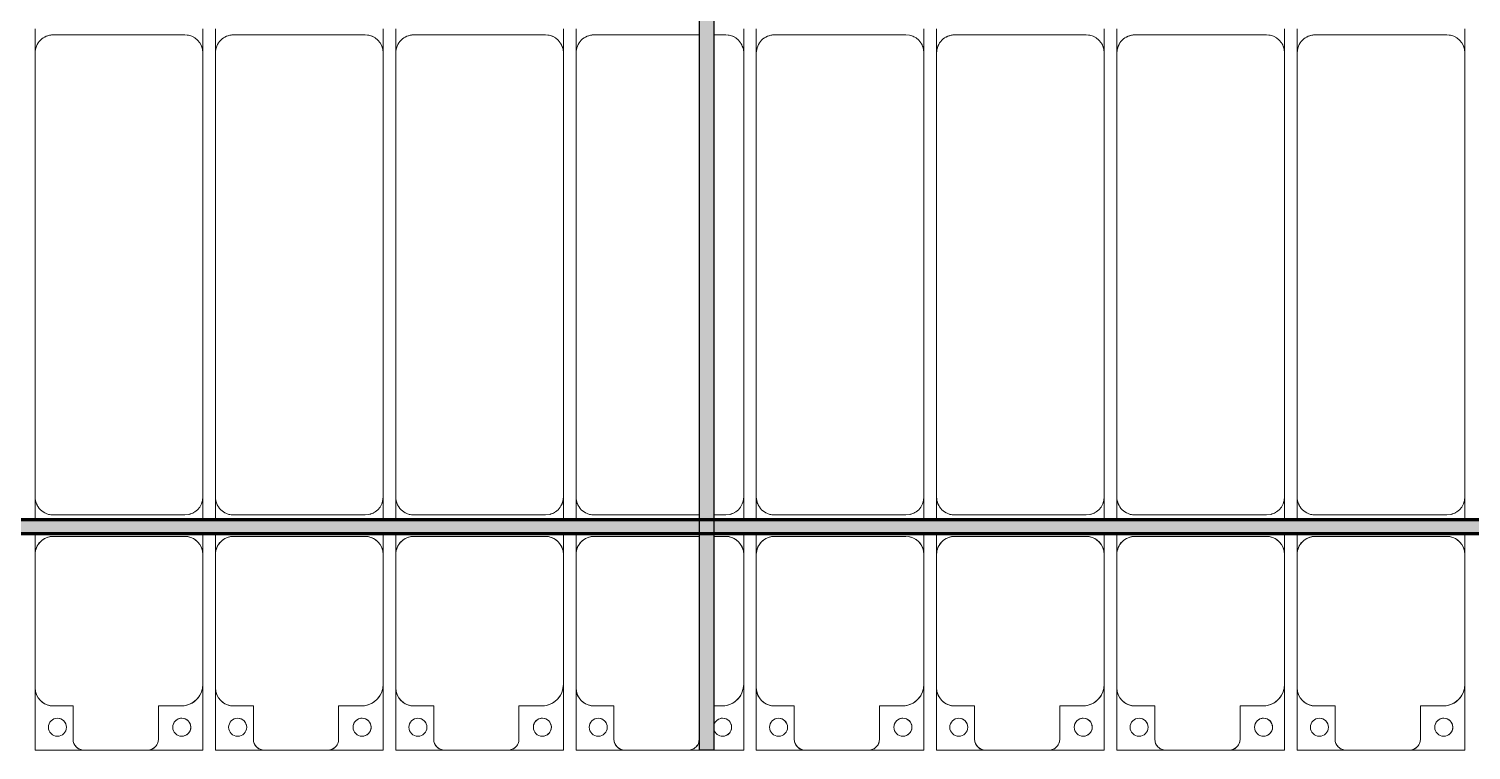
# Model space of a CAD drawing. Header units: millimetres. Extents: x -291190 to 146725, y 19759 to 185158.
# Drawn here: x -51423 to -47423, y 83792 to 85792 of the extents above; entities that cross this region are included whole.
import ezdxf

# ---------------------------------------------------------------- set-up
doc = ezdxf.new("R2010")
doc.units = ezdxf.units.MM
doc.layers.add('A-GENM', color=13, linetype='Continuous', lineweight=9)
doc.layers.add('S-BEAM', color=12, linetype='Continuous', lineweight=9)

# ---------------------------------------------------------------- blocks, each defined once
blk = doc.blocks.new('Dải phao đi lại kèm đỡ invester - DẢI PHAO ĐI LẠI-65799-KHUNG KẾT CẤU BÈ PIN 4')
at = {"layer": 'A-GENM', "color": 7}
for p, q in [((112258.4, 1312.2), (112411.8, 1312.2)), ((112258.4, 1129.7), (112258.4, 1312.2)), ((112258.4, 1312.2), (112258.4, 1129.7)), ((112411.8, 1312.2), (112258.4, 1312.2)), ((112381.8, 1282.2), (112381.8, 1189.7)), ((112588.2, 1312.2), (112411.8, 1312.2)), ((112588.2, 1312.2), (112723.4, 1312.2)), ((112723.4, 1312.2), (112588.2, 1312.2)), ((112618.2, 1189.7), (112618.2, 1282.2)), ((112723.4, 1312.2), (112723.4, 1139.7)), ((112723.4, 1139.7), (112723.4, 1312.2)), ((112758.4, 1312.2), (112911.8, 1312.2)), ((112758.4, 1129.7), (112758.4, 1312.2)), ((112758.4, 1312.2), (112758.4, 1129.7)), ((112911.8, 1312.2), (112758.4, 1312.2)), ((112881.8, 1282.2), (112881.8, 1189.7)), ((113088.2, 1312.2), (112911.8, 1312.2)), ((113088.2, 1312.2), (113223.4, 1312.2)), ((113223.4, 1312.2), (113088.2, 1312.2)), ((113118.2, 1189.7), (113118.2, 1282.2)), ((113223.4, 1312.2), (113223.4, 1139.7)), ((113223.4, 1139.7), (113223.4, 1312.2)), ((113258.4, 1312.2), (113411.8, 1312.2)), ((113258.4, 1129.7), (113258.4, 1312.2)), ((113258.4, 1312.2), (113258.4, 1129.7)), ((113411.8, 1312.2), (113258.4, 1312.2)), ((113381.8, 1282.2), (113381.8, 1189.7)), ((113588.2, 1312.2), (113411.8, 1312.2)), ((113588.2, 1312.2), (113723.4, 1312.2)), ((113723.4, 1312.2), (113588.2, 1312.2)), ((113618.2, 1189.7), (113618.2, 1282.2)), ((113723.4, 1312.2), (113723.4, 1139.7)), ((113723.4, 1139.7), (113723.4, 1312.2)), ((113758.4, 1312.2), (113911.8, 1312.2)), ((113758.4, 1129.7), (113758.4, 1312.2)), ((113758.4, 1312.2), (113758.4, 1129.7)), ((113911.8, 1312.2), (113758.4, 1312.2)), ((113881.8, 1282.2), (113881.8, 1189.7)), ((114088.2, 1312.2), (113911.8, 1312.2)), ((114088.2, 1312.2), (114223.4, 1312.2)), ((114223.4, 1312.2), (114088.2, 1312.2)), ((114118.2, 1189.7), (114118.2, 1282.2)), ((114223.4, 1312.2), (114223.4, 1139.7)), ((114223.4, 1139.7), (114223.4, 1312.2)), ((114258.4, 1312.2), (114341.4, 1312.2)), ((114258.4, 1129.7), (114258.4, 1312.2)), ((114258.4, 1312.2), (114258.4, 1129.7)), ((114341.4, 1312.2), (114258.4, 1312.2)), ((114381.4, 1312.2), (114411.8, 1312.2)), ((114411.8, 1312.2), (114381.4, 1312.2)), ((114381.8, 1282.2), (114381.8, 1189.7)), ((114588.2, 1312.2), (114411.8, 1312.2)), ((114588.2, 1312.2), (114723.4, 1312.2)), ((114723.4, 1312.2), (114588.2, 1312.2)), ((114618.2, 1189.7), (114618.2, 1282.2)), ((114723.4, 1312.2), (114723.4, 1139.7)), ((114723.4, 1139.7), (114723.4, 1312.2)), ((114758.4, 1312.2), (114911.8, 1312.2)), ((114758.4, 1129.7), (114758.4, 1312.2)), ((114758.4, 1312.2), (114758.4, 1129.7)), ((114911.8, 1312.2), (114758.4, 1312.2)), ((114881.8, 1282.2), (114881.8, 1189.7)), ((115088.2, 1312.2), (114911.8, 1312.2)), ((115088.2, 1312.2), (115223.4, 1312.2)), ((115223.4, 1312.2), (115088.2, 1312.2)), ((115118.2, 1189.7), (115118.2, 1282.2)), ((115223.4, 1312.2), (115223.4, 1139.7)), ((115223.4, 1139.7), (115223.4, 1312.2)), ((115258.4, 1312.2), (115411.8, 1312.2)), ((115258.4, 1129.7), (115258.4, 1312.2)), ((115258.4, 1312.2), (115258.4, 1129.7)), ((115411.8, 1312.2), (115258.4, 1312.2)), ((115381.8, 1282.2), (115381.8, 1189.7)), ((115588.2, 1312.2), (115411.8, 1312.2)), ((115588.2, 1312.2), (115723.4, 1312.2)), ((115723.4, 1312.2), (115588.2, 1312.2)), ((115618.2, 1189.7), (115618.2, 1282.2)), ((115723.4, 1312.2), (115723.4, 1139.7)), ((115723.4, 1139.7), (115723.4, 1312.2)), ((115758.4, 1312.2), (115911.8, 1312.2)), ((115758.4, 1129.7), (115758.4, 1312.2)), ((115758.4, 1312.2), (115758.4, 1129.7)), ((115911.8, 1312.2), (115758.4, 1312.2)), ((115881.8, 1282.2), (115881.8, 1189.7)), ((116088.2, 1312.2), (115911.8, 1312.2)), ((116088.2, 1312.2), (116223.4, 1312.2)), ((116223.4, 1312.2), (116088.2, 1312.2)), ((116118.2, 1189.7), (116118.2, 1282.2)), ((116223.4, 1312.2), (116223.4, 1139.7)), ((116223.4, 1139.7), (116223.4, 1312.2)), ((112381.8, 1189.7), (112318.4, 1189.7)), ((112673.4, 1189.7), (112618.2, 1189.7)), ((112881.8, 1189.7), (112818.4, 1189.7)), ((113173.4, 1189.7), (113118.2, 1189.7)), ((113381.8, 1189.7), (113318.4, 1189.7)), ((113673.4, 1189.7), (113618.2, 1189.7)), ((113881.8, 1189.7), (113818.4, 1189.7)), ((114173.4, 1189.7), (114118.2, 1189.7)), ((114341.4, 1189.7), (114318.4, 1189.7)), ((114673.4, 1189.7), (114618.2, 1189.7)), ((114881.8, 1189.7), (114818.4, 1189.7)), ((115173.4, 1189.7), (115118.2, 1189.7)), ((115381.8, 1189.7), (115318.4, 1189.7)), ((115673.4, 1189.7), (115618.2, 1189.7)), ((115881.8, 1189.7), (115818.4, 1189.7)), ((116173.4, 1189.7), (116118.2, 1189.7)), ((112258.4, 1129.7), (112258.4, 769.7)), ((112723.4, 769.7), (112723.4, 1139.7)), ((112758.4, 1129.7), (112758.4, 769.7)), ((113223.4, 769.7), (113223.4, 1139.7)), ((113258.4, 1129.7), (113258.4, 769.7)), ((113723.4, 769.7), (113723.4, 1139.7)), ((113758.4, 1129.7), (113758.4, 769.7)), ((114223.4, 769.7), (114223.4, 1139.7)), ((114258.4, 1129.7), (114258.4, 769.7)), ((114723.4, 769.7), (114723.4, 1139.7)), ((114758.4, 1129.7), (114758.4, 769.7)), ((115223.4, 769.7), (115223.4, 1139.7)), ((115258.4, 1129.7), (115258.4, 769.7)), ((115723.4, 769.7), (115723.4, 1139.7)), ((115758.4, 1129.7), (115758.4, 769.7)), ((116223.4, 769.7), (116223.4, 1139.7)), ((112258.4, 712.9), (112258.4, 769.7)), ((112258.4, 712.9), (112258.4, 769.7)), ((112723.4, 769.7), (112723.4, 712.9)), ((112723.4, 769.7), (112723.4, 712.9)), ((112758.4, 712.9), (112758.4, 769.7)), ((112758.4, 712.9), (112758.4, 769.7)), ((113223.4, 769.7), (113223.4, 712.9)), ((113223.4, 769.7), (113223.4, 712.9)), ((113258.4, 712.9), (113258.4, 769.7)), ((113258.4, 712.9), (113258.4, 769.7)), ((113723.4, 769.7), (113723.4, 712.9)), ((113723.4, 769.7), (113723.4, 712.9)), ((113758.4, 712.9), (113758.4, 769.7)), ((113758.4, 712.9), (113758.4, 769.7)), ((114223.4, 769.7), (114223.4, 712.9)), ((114223.4, 769.7), (114223.4, 712.9)), ((114258.4, 712.9), (114258.4, 769.7)), ((114258.4, 712.9), (114258.4, 769.7)), ((114723.4, 769.7), (114723.4, 712.9)), ((114723.4, 769.7), (114723.4, 712.9)), ((114758.4, 712.9), (114758.4, 769.7)), ((114758.4, 712.9), (114758.4, 769.7)), ((115223.4, 769.7), (115223.4, 712.9)), ((115223.4, 769.7), (115223.4, 712.9)), ((115258.4, 712.9), (115258.4, 769.7)), ((115258.4, 712.9), (115258.4, 769.7)), ((115723.4, 769.7), (115723.4, 712.9)), ((115723.4, 769.7), (115723.4, 712.9)), ((115758.4, 712.9), (115758.4, 769.7)), ((115758.4, 712.9), (115758.4, 769.7)), ((116223.4, 769.7), (116223.4, 712.9)), ((116223.4, 769.7), (116223.4, 712.9)), ((112308.4, 719.7), (112673.4, 719.7)), ((112808.4, 719.7), (113173.4, 719.7)), ((113308.4, 719.7), (113673.4, 719.7)), ((113808.4, 719.7), (114173.4, 719.7)), ((114308.4, 719.7), (114341.4, 719.7)), ((114381.4, 719.7), (114673.4, 719.7)), ((114808.4, 719.7), (115173.4, 719.7)), ((115308.4, 719.7), (115673.4, 719.7)), ((115808.4, 719.7), (116173.4, 719.7)), ((112258.4, 610.3), (112258.4, 672.9)), ((112258.4, 610.3), (112258.4, 672.9)), ((112673.4, 660.3), (112308.4, 660.3)), ((112723.4, 672.9), (112723.4, 610.3)), ((112723.4, 672.9), (112723.4, 610.3)), ((112758.4, 610.3), (112758.4, 672.9)), ((112758.4, 610.3), (112758.4, 672.9)), ((113173.4, 660.3), (112808.4, 660.3)), ((113223.4, 672.9), (113223.4, 610.3)), ((113223.4, 672.9), (113223.4, 610.3)), ((113258.4, 610.3), (113258.4, 672.9)), ((113258.4, 610.3), (113258.4, 672.9)), ((113673.4, 660.3), (113308.4, 660.3)), ((113723.4, 672.9), (113723.4, 610.3)), ((113723.4, 672.9), (113723.4, 610.3)), ((113758.4, 610.3), (113758.4, 672.9)), ((113758.4, 610.3), (113758.4, 672.9)), ((114173.4, 660.3), (113808.4, 660.3)), ((114223.4, 672.9), (114223.4, 610.3)), ((114223.4, 672.9), (114223.4, 610.3)), ((114258.4, 610.3), (114258.4, 672.9)), ((114258.4, 610.3), (114258.4, 672.9)), ((114341.4, 660.3), (114308.4, 660.3)), ((114673.4, 660.3), (114381.4, 660.3)), ((114723.4, 672.9), (114723.4, 610.3)), ((114723.4, 672.9), (114723.4, 610.3)), ((114758.4, 610.3), (114758.4, 672.9)), ((114758.4, 610.3), (114758.4, 672.9)), ((115173.4, 660.3), (114808.4, 660.3)), ((115223.4, 672.9), (115223.4, 610.3)), ((115223.4, 672.9), (115223.4, 610.3)), ((115258.4, 610.3), (115258.4, 672.9)), ((115258.4, 610.3), (115258.4, 672.9)), ((115673.4, 660.3), (115308.4, 660.3)), ((115723.4, 672.9), (115723.4, 610.3)), ((115723.4, 672.9), (115723.4, 610.3)), ((115758.4, 610.3), (115758.4, 672.9)), ((115758.4, 610.3), (115758.4, 672.9)), ((116173.4, 660.3), (115808.4, 660.3)), ((116223.4, 672.9), (116223.4, 610.3)), ((116223.4, 672.9), (116223.4, 610.3)), ((112258.4, 610.3), (112258.4, -620.3)), ((112723.4, -620.3), (112723.4, 610.3)), ((112758.4, 610.3), (112758.4, -620.3)), ((113223.4, -620.3), (113223.4, 610.3)), ((113258.4, 610.3), (113258.4, -620.3)), ((113723.4, -620.3), (113723.4, 610.3)), ((113758.4, 610.3), (113758.4, -620.3)), ((114223.4, -620.3), (114223.4, 610.3)), ((114258.4, 610.3), (114258.4, -620.3)), ((114723.4, -620.3), (114723.4, 610.3)), ((114758.4, 610.3), (114758.4, -620.3)), ((115223.4, -620.3), (115223.4, 610.3)), ((115258.4, 610.3), (115258.4, -620.3)), ((115723.4, -620.3), (115723.4, 610.3)), ((115758.4, 610.3), (115758.4, -620.3)), ((116223.4, -620.3), (116223.4, 610.3)), ((112258.4, -687.1), (112258.4, -620.3)), ((112258.4, -687.1), (112258.4, -620.3)), ((112723.4, -620.3), (112723.4, -687.1)), ((112723.4, -620.3), (112723.4, -687.1)), ((112758.4, -687.1), (112758.4, -620.3)), ((112758.4, -687.1), (112758.4, -620.3)), ((113223.4, -620.3), (113223.4, -687.1)), ((113223.4, -620.3), (113223.4, -687.1)), ((113258.4, -687.1), (113258.4, -620.3)), ((113258.4, -687.1), (113258.4, -620.3)), ((113723.4, -620.3), (113723.4, -687.1)), ((113723.4, -620.3), (113723.4, -687.1)), ((113758.4, -687.1), (113758.4, -620.3)), ((113758.4, -687.1), (113758.4, -620.3)), ((114223.4, -620.3), (114223.4, -687.1)), ((114223.4, -620.3), (114223.4, -687.1)), ((114258.4, -687.1), (114258.4, -620.3)), ((114258.4, -687.1), (114258.4, -620.3)), ((114723.4, -620.3), (114723.4, -687.1)), ((114723.4, -620.3), (114723.4, -687.1)), ((114758.4, -687.1), (114758.4, -620.3)), ((114758.4, -687.1), (114758.4, -620.3)), ((115223.4, -620.3), (115223.4, -687.1)), ((115223.4, -620.3), (115223.4, -687.1)), ((115258.4, -687.1), (115258.4, -620.3)), ((115258.4, -687.1), (115258.4, -620.3)), ((115723.4, -620.3), (115723.4, -687.1)), ((115723.4, -620.3), (115723.4, -687.1)), ((115758.4, -687.1), (115758.4, -620.3)), ((115758.4, -687.1), (115758.4, -620.3)), ((116223.4, -620.3), (116223.4, -687.1)), ((116223.4, -620.3), (116223.4, -687.1)), ((112308.4, -670.3), (112673.4, -670.3)), ((112808.4, -670.3), (113173.4, -670.3)), ((113308.4, -670.3), (113673.4, -670.3)), ((113808.4, -670.3), (114173.4, -670.3)), ((114308.4, -670.3), (114341.4, -670.3)), ((114381.4, -670.3), (114673.4, -670.3)), ((114808.4, -670.3), (115173.4, -670.3)), ((115308.4, -670.3), (115673.4, -670.3)), ((115808.4, -670.3), (116173.4, -670.3))]:
    blk.add_line(p, q, dxfattribs=at)
for centre, radius, start, end in [((112411.8, 1282.2), 30, 90, 180), ((112411.8, 1282.2), 30, 105, 165), ((112411.8, 1282.2), 30, 135, 165), ((112411.8, 1282.2), 30, 135, 165), ((112411.8, 1282.2), 30, 105, 120), ((112411.8, 1282.2), 30, 105, 120), ((112588.2, 1282.2), 30, 360, 90), ((112588.2, 1282.2), 30, 60, 75), ((112588.2, 1282.2), 30, 15, 75), ((112588.2, 1282.2), 30, 60, 75), ((112588.2, 1282.2), 30, 15, 30), ((112588.2, 1282.2), 30, 15, 30), ((112911.8, 1282.2), 30, 90, 180), ((112911.8, 1282.2), 30, 105, 165), ((112911.8, 1282.2), 30, 135, 165), ((112911.8, 1282.2), 30, 135, 165), ((112911.8, 1282.2), 30, 105, 120), ((112911.8, 1282.2), 30, 105, 120), ((113088.2, 1282.2), 30, 360, 90), ((113088.2, 1282.2), 30, 60, 75), ((113088.2, 1282.2), 30, 15, 75), ((113088.2, 1282.2), 30, 60, 75), ((113088.2, 1282.2), 30, 15, 30), ((113088.2, 1282.2), 30, 15, 30), ((113411.8, 1282.2), 30, 90, 180), ((113411.8, 1282.2), 30, 105, 165), ((113411.8, 1282.2), 30, 135, 165), ((113411.8, 1282.2), 30, 135, 165), ((113411.8, 1282.2), 30, 105, 120), ((113411.8, 1282.2), 30, 105, 120), ((113588.2, 1282.2), 30, 360, 90), ((113588.2, 1282.2), 30, 60, 75), ((113588.2, 1282.2), 30, 15, 75), ((113588.2, 1282.2), 30, 60, 75), ((113588.2, 1282.2), 30, 15, 30), ((113588.2, 1282.2), 30, 15, 30), ((113911.8, 1282.2), 30, 90, 180), ((113911.8, 1282.2), 30, 105, 165), ((113911.8, 1282.2), 30, 135, 165), ((113911.8, 1282.2), 30, 135, 165), ((113911.8, 1282.2), 30, 105, 120), ((113911.8, 1282.2), 30, 105, 120), ((114088.2, 1282.2), 30, 360, 90), ((114088.2, 1282.2), 30, 60, 75), ((114088.2, 1282.2), 30, 15, 75), ((114088.2, 1282.2), 30, 60, 75), ((114088.2, 1282.2), 30, 15, 30), ((114088.2, 1282.2), 30, 15, 30), ((114411.8, 1282.2), 30, 90, 180), ((114411.8, 1282.2), 30, 105, 165), ((114411.8, 1282.2), 30, 135, 165), ((114411.8, 1282.2), 30, 135, 165), ((114411.8, 1282.2), 30, 105, 120), ((114411.8, 1282.2), 30, 105, 120), ((114588.2, 1282.2), 30, 360, 90), ((114588.2, 1282.2), 30, 60, 75), ((114588.2, 1282.2), 30, 15, 75), ((114588.2, 1282.2), 30, 60, 75), ((114588.2, 1282.2), 30, 15, 30), ((114588.2, 1282.2), 30, 15, 30), ((114911.8, 1282.2), 30, 90, 180), ((114911.8, 1282.2), 30, 105, 165), ((114911.8, 1282.2), 30, 135, 165), ((114911.8, 1282.2), 30, 135, 165), ((114911.8, 1282.2), 30, 105, 120), ((114911.8, 1282.2), 30, 105, 120), ((115088.2, 1282.2), 30, 360, 90), ((115088.2, 1282.2), 30, 60, 75), ((115088.2, 1282.2), 30, 15, 75), ((115088.2, 1282.2), 30, 60, 75), ((115088.2, 1282.2), 30, 15, 30), ((115088.2, 1282.2), 30, 15, 30), ((115411.8, 1282.2), 30, 90, 180), ((115411.8, 1282.2), 30, 105, 165), ((115411.8, 1282.2), 30, 135, 165), ((115411.8, 1282.2), 30, 135, 165), ((115411.8, 1282.2), 30, 105, 120), ((115411.8, 1282.2), 30, 105, 120), ((115588.2, 1282.2), 30, 360, 90), ((115588.2, 1282.2), 30, 60, 75), ((115588.2, 1282.2), 30, 15, 75), ((115588.2, 1282.2), 30, 60, 75), ((115588.2, 1282.2), 30, 15, 30), ((115588.2, 1282.2), 30, 15, 30), ((115911.8, 1282.2), 30, 90, 180), ((115911.8, 1282.2), 30, 105, 165), ((115911.8, 1282.2), 30, 135, 165), ((115911.8, 1282.2), 30, 135, 165), ((115911.8, 1282.2), 30, 105, 120), ((115911.8, 1282.2), 30, 105, 120), ((116088.2, 1282.2), 30, 360, 90), ((116088.2, 1282.2), 30, 60, 75), ((116088.2, 1282.2), 30, 15, 75), ((116088.2, 1282.2), 30, 60, 75), ((116088.2, 1282.2), 30, 15, 30), ((116088.2, 1282.2), 30, 15, 30), ((112316.8, 1248.6), 25, 90, 270), ((112316.8, 1248.6), 25, 90, 255), ((112316.8, 1248.6), 25, 270, 90), ((112316.8, 1248.6), 25, 0, 90), ((112316.8, 1248.6), 25, 300, 345), ((112661.8, 1248.6), 25, 90, 270), ((112661.8, 1248.6), 25, 90, 180), ((112661.8, 1248.6), 25, 195, 255), ((112661.8, 1248.6), 25, 270, 90), ((112661.8, 1248.6), 25, 270, 90), ((112816.8, 1248.6), 25, 90, 270), ((112816.8, 1248.6), 25, 90, 255), ((112816.8, 1248.6), 25, 270, 90), ((112816.8, 1248.6), 25, 0, 90), ((112816.8, 1248.6), 25, 300, 345), ((113161.8, 1248.6), 25, 90, 270), ((113161.8, 1248.6), 25, 90, 180), ((113161.8, 1248.6), 25, 195, 255), ((113161.8, 1248.6), 25, 270, 90), ((113161.8, 1248.6), 25, 270, 90), ((113316.8, 1248.6), 25, 90, 270), ((113316.8, 1248.6), 25, 90, 255), ((113316.8, 1248.6), 25, 270, 90), ((113316.8, 1248.6), 25, 0, 90), ((113316.8, 1248.6), 25, 300, 345), ((113661.8, 1248.6), 25, 90, 270), ((113661.8, 1248.6), 25, 90, 180), ((113661.8, 1248.6), 25, 195, 255), ((113661.8, 1248.6), 25, 270, 90), ((113661.8, 1248.6), 25, 270, 90), ((113816.8, 1248.6), 25, 90, 270), ((113816.8, 1248.6), 25, 90, 255), ((113816.8, 1248.6), 25, 270, 90), ((113816.8, 1248.6), 25, 0, 90), ((113816.8, 1248.6), 25, 300, 345), ((114161.8, 1248.6), 25, 90, 270), ((114161.8, 1248.6), 25, 90, 180), ((114161.8, 1248.6), 25, 195, 255), ((114161.8, 1248.6), 25, 270, 90), ((114161.8, 1248.6), 25, 270, 90), ((114316.8, 1248.6), 25, 90, 270), ((114316.8, 1248.6), 25, 90, 255), ((114316.8, 1248.6), 25, 15, 90), ((114316.8, 1248.6), 25, 15, 90), ((114316.8, 1248.6), 25, 270, 345), ((114316.8, 1248.6), 25, 300, 345), ((114661.8, 1248.6), 25, 90, 270), ((114661.8, 1248.6), 25, 90, 180), ((114661.8, 1248.6), 25, 195, 255), ((114661.8, 1248.6), 25, 270, 90), ((114661.8, 1248.6), 25, 270, 90), ((114816.8, 1248.6), 25, 90, 270), ((114816.8, 1248.6), 25, 90, 255), ((114816.8, 1248.6), 25, 270, 90), ((114816.8, 1248.6), 25, 0, 90), ((114816.8, 1248.6), 25, 300, 345), ((115161.8, 1248.6), 25, 90, 270), ((115161.8, 1248.6), 25, 90, 180), ((115161.8, 1248.6), 25, 195, 255), ((115161.8, 1248.6), 25, 270, 90), ((115161.8, 1248.6), 25, 270, 90), ((115316.8, 1248.6), 25, 90, 270), ((115316.8, 1248.6), 25, 90, 255), ((115316.8, 1248.6), 25, 270, 90), ((115316.8, 1248.6), 25, 0, 90), ((115316.8, 1248.6), 25, 300, 345), ((115661.8, 1248.6), 25, 90, 270), ((115661.8, 1248.6), 25, 90, 180), ((115661.8, 1248.6), 25, 195, 255), ((115661.8, 1248.6), 25, 270, 90), ((115661.8, 1248.6), 25, 270, 90), ((115816.8, 1248.6), 25, 90, 270), ((115816.8, 1248.6), 25, 90, 255), ((115816.8, 1248.6), 25, 270, 90), ((115816.8, 1248.6), 25, 0, 90), ((115816.8, 1248.6), 25, 300, 345), ((116161.8, 1248.6), 25, 90, 270), ((116161.8, 1248.6), 25, 90, 180), ((116161.8, 1248.6), 25, 195, 255), ((116161.8, 1248.6), 25, 270, 90), ((116161.8, 1248.6), 25, 270, 90), ((112316.8, 1248.6), 25, 270, 285), ((112816.8, 1248.6), 25, 270, 285), ((113316.8, 1248.6), 25, 270, 285), ((113816.8, 1248.6), 25, 270, 285), ((114316.8, 1248.6), 25, 270, 285), ((114816.8, 1248.6), 25, 270, 285), ((115316.8, 1248.6), 25, 270, 285), ((115816.8, 1248.6), 25, 270, 285), ((112318.4, 1129.7), 60, 90, 180), ((112318.4, 1129.7), 60, 90, 150), ((112318.4, 1129.7), 60, 135, 150), ((112318.4, 1129.7), 60, 135, 150), ((112673.4, 1139.7), 50, 0, 90), ((112673.4, 1139.7), 50, 45, 90), ((112673.4, 1139.7), 50, 15, 90), ((112673.4, 1139.7), 50, 45, 90), ((112818.4, 1129.7), 60, 90, 180), ((112818.4, 1129.7), 60, 90, 150), ((112818.4, 1129.7), 60, 135, 150), ((112818.4, 1129.7), 60, 135, 150), ((113173.4, 1139.7), 50, 0, 90), ((113173.4, 1139.7), 50, 45, 90), ((113173.4, 1139.7), 50, 15, 90), ((113173.4, 1139.7), 50, 45, 90), ((113318.4, 1129.7), 60, 90, 180), ((113318.4, 1129.7), 60, 90, 150), ((113318.4, 1129.7), 60, 135, 150), ((113318.4, 1129.7), 60, 135, 150), ((113673.4, 1139.7), 50, 0, 90), ((113673.4, 1139.7), 50, 45, 90), ((113673.4, 1139.7), 50, 15, 90), ((113673.4, 1139.7), 50, 45, 90), ((113818.4, 1129.7), 60, 90, 180), ((113818.4, 1129.7), 60, 90, 150), ((113818.4, 1129.7), 60, 135, 150), ((113818.4, 1129.7), 60, 135, 150), ((114173.4, 1139.7), 50, 0, 90), ((114173.4, 1139.7), 50, 45, 90), ((114173.4, 1139.7), 50, 15, 90), ((114173.4, 1139.7), 50, 45, 90), ((114318.4, 1129.7), 60, 90, 180), ((114318.4, 1129.7), 60, 90, 150), ((114318.4, 1129.7), 60, 135, 150), ((114318.4, 1129.7), 60, 135, 150), ((114673.4, 1139.7), 50, 0, 90), ((114673.4, 1139.7), 50, 45, 90), ((114673.4, 1139.7), 50, 15, 90), ((114673.4, 1139.7), 50, 45, 90), ((114818.4, 1129.7), 60, 90, 180), ((114818.4, 1129.7), 60, 90, 150), ((114818.4, 1129.7), 60, 135, 150), ((114818.4, 1129.7), 60, 135, 150), ((115173.4, 1139.7), 50, 0, 90), ((115173.4, 1139.7), 50, 45, 90), ((115173.4, 1139.7), 50, 15, 90), ((115173.4, 1139.7), 50, 45, 90), ((115318.4, 1129.7), 60, 90, 180), ((115318.4, 1129.7), 60, 90, 150), ((115318.4, 1129.7), 60, 135, 150), ((115318.4, 1129.7), 60, 135, 150), ((115673.4, 1139.7), 50, 0, 90), ((115673.4, 1139.7), 50, 45, 90), ((115673.4, 1139.7), 50, 15, 90), ((115673.4, 1139.7), 50, 45, 90), ((115818.4, 1129.7), 60, 90, 180), ((115818.4, 1129.7), 60, 90, 150), ((115818.4, 1129.7), 60, 135, 150), ((115818.4, 1129.7), 60, 135, 150), ((116173.4, 1139.7), 50, 0, 90), ((116173.4, 1139.7), 50, 45, 90), ((116173.4, 1139.7), 50, 15, 90), ((116173.4, 1139.7), 50, 45, 90), ((112308.4, 769.7), 50, 180, 270), ((112673.4, 769.7), 50, 270, 0), ((112808.4, 769.7), 50, 180, 270), ((113173.4, 769.7), 50, 270, 0), ((113308.4, 769.7), 50, 180, 270), ((113673.4, 769.7), 50, 270, 0), ((113808.4, 769.7), 50, 180, 270), ((114173.4, 769.7), 50, 270, 0), ((114308.4, 769.7), 50, 180, 270), ((114673.4, 769.7), 50, 270, 0), ((114808.4, 769.7), 50, 180, 270), ((115173.4, 769.7), 50, 270, 0), ((115308.4, 769.7), 50, 180, 270), ((115673.4, 769.7), 50, 270, 0), ((115808.4, 769.7), 50, 180, 270), ((116173.4, 769.7), 50, 270, 0), ((112308.4, 769.7), 50, 195, 270), ((112673.4, 769.7), 50, 270, 345), ((112808.4, 769.7), 50, 195, 270), ((113173.4, 769.7), 50, 270, 345), ((113308.4, 769.7), 50, 195, 270), ((113673.4, 769.7), 50, 270, 345), ((113808.4, 769.7), 50, 195, 261.8311), ((114173.4, 769.7), 50, 270, 345), ((114308.4, 769.7), 50, 195, 270), ((114673.4, 769.7), 50, 270, 345), ((114808.4, 769.7), 50, 195, 270), ((115173.4, 769.7), 50, 270, 345), ((115308.4, 769.7), 50, 195, 270), ((115673.4, 769.7), 50, 270, 345), ((115808.4, 769.7), 50, 195, 270), ((116173.4, 769.7), 50, 270, 345), ((112308.4, 610.3), 50, 90, 180), ((112308.4, 610.3), 50, 105, 120), ((112673.4, 610.3), 50, 360, 90), ((112673.4, 610.3), 50, 60, 90), ((112808.4, 610.3), 50, 90, 180), ((112808.4, 610.3), 50, 105, 120), ((113173.4, 610.3), 50, 360, 90), ((113173.4, 610.3), 50, 60, 90), ((113308.4, 610.3), 50, 90, 180), ((113308.4, 610.3), 50, 105, 120), ((113673.4, 610.3), 50, 360, 90), ((113673.4, 610.3), 50, 60, 90), ((113808.4, 610.3), 50, 90, 180), ((113808.4, 610.3), 50, 105, 120), ((114173.4, 610.3), 50, 360, 90), ((114173.4, 610.3), 50, 60, 90), ((114308.4, 610.3), 50, 90, 180), ((114308.4, 610.3), 50, 105, 120), ((114673.4, 610.3), 50, 360, 90), ((114673.4, 610.3), 50, 60, 90), ((114808.4, 610.3), 50, 90, 180), ((114808.4, 610.3), 50, 105, 120), ((115173.4, 610.3), 50, 360, 90), ((115173.4, 610.3), 50, 60, 90), ((115308.4, 610.3), 50, 90, 180), ((115308.4, 610.3), 50, 105, 120), ((115673.4, 610.3), 50, 360, 90), ((115673.4, 610.3), 50, 60, 90), ((115808.4, 610.3), 50, 90, 180), ((115808.4, 610.3), 50, 105, 120), ((116173.4, 610.3), 50, 360, 90), ((116173.4, 610.3), 50, 60, 90), ((112308.4, 610.3), 50, 150, 180), ((112673.4, 610.3), 50, 15, 30), ((112808.4, 610.3), 50, 150, 180), ((113173.4, 610.3), 50, 15, 30), ((113308.4, 610.3), 50, 150, 180), ((113673.4, 610.3), 50, 15, 30), ((113808.4, 610.3), 50, 150, 180), ((114173.4, 610.3), 50, 15, 30), ((114308.4, 610.3), 50, 150, 180), ((114673.4, 610.3), 50, 15, 30), ((114808.4, 610.3), 50, 150, 180), ((115173.4, 610.3), 50, 15, 30), ((115308.4, 610.3), 50, 150, 180), ((115673.4, 610.3), 50, 15, 30), ((115808.4, 610.3), 50, 150, 180), ((116173.4, 610.3), 50, 15, 30), ((112308.4, -620.3), 50, 180, 270), ((112308.4, -620.3), 50, 195, 210), ((112673.4, -620.3), 50, 270, 0), ((112673.4, -620.3), 50, 330, 0), ((112808.4, -620.3), 50, 180, 270), ((112808.4, -620.3), 50, 195, 210), ((113173.4, -620.3), 50, 270, 0), ((113173.4, -620.3), 50, 330, 0), ((113308.4, -620.3), 50, 180, 270), ((113308.4, -620.3), 50, 195, 210), ((113673.4, -620.3), 50, 270, 0), ((113673.4, -620.3), 50, 330, 0), ((113808.4, -620.3), 50, 180, 270), ((113808.4, -620.3), 50, 195, 210), ((114173.4, -620.3), 50, 270, 0), ((114173.4, -620.3), 50, 330, 0), ((114308.4, -620.3), 50, 180, 270), ((114308.4, -620.3), 50, 195, 210), ((114673.4, -620.3), 50, 270, 0), ((114673.4, -620.3), 50, 330, 0), ((114808.4, -620.3), 50, 180, 270), ((114808.4, -620.3), 50, 195, 210), ((115173.4, -620.3), 50, 270, 0), ((115173.4, -620.3), 50, 330, 0), ((115308.4, -620.3), 50, 180, 270), ((115308.4, -620.3), 50, 195, 210), ((115673.4, -620.3), 50, 270, 0), ((115673.4, -620.3), 50, 330, 0), ((115808.4, -620.3), 50, 180, 270), ((115808.4, -620.3), 50, 195, 210), ((116173.4, -620.3), 50, 270, 0), ((116173.4, -620.3), 50, 330, 0), ((112308.4, -620.3), 50, 240, 270), ((112673.4, -620.3), 50, 270, 300), ((112808.4, -620.3), 50, 240, 270), ((113173.4, -620.3), 50, 270, 300), ((113308.4, -620.3), 50, 240, 270), ((113673.4, -620.3), 50, 270, 300), ((113808.4, -620.3), 50, 240, 255), ((114173.4, -620.3), 50, 270, 300), ((114308.4, -620.3), 50, 240, 270), ((114673.4, -620.3), 50, 270, 300), ((114808.4, -620.3), 50, 240, 270), ((115173.4, -620.3), 50, 270, 300), ((115308.4, -620.3), 50, 240, 270), ((115673.4, -620.3), 50, 270, 300), ((115808.4, -620.3), 50, 240, 270), ((116173.4, -620.3), 50, 270, 300)]:
    blk.add_arc(centre, radius, start, end, dxfattribs=at)
blk = doc.blocks.new('Dầm C52 - Dầm C52-V25-KHUNG KẾT CẤU BÈ PIN 4')
at = {"layer": 'S-BEAM', "lineweight": 140}
blk.add_hatch(color=1, dxfattribs=at).paths.add_polyline_path([(-173700.3, 20), (-174539.9, 20), (-174539.9, -20), (174539.9, -20), (174539.9, 20), (-172791.8, 20)])
at = {"layer": 'S-BEAM', "color": 1, "lineweight": 140}
for p, q in [((-174539.9, 20), (174539.9, 20)), ((174539.9, -20), (-174539.9, -20))]:
    blk.add_line(p, q, dxfattribs=at)
blk = doc.blocks.new('Dầm C52 - Hộp 40x60-62905-KHUNG KẾT CẤU BÈ PIN 4')
at = {"layer": 'S-BEAM', "lineweight": 25}
blk.add_hatch(color=4, dxfattribs=at).paths.add_polyline_path([(-37712.2, -20), (37712.2, -20), (37712.2, 20), (-37712.2, 20)])
at = {"layer": 'S-BEAM', "color": 4, "lineweight": 25}
for p, q in [((-37712.2, -20), (-37712.2, 20)), ((-37712.2, 20), (37712.2, 20)), ((37712.2, -20), (-37712.2, -20))]:
    blk.add_line(p, q, dxfattribs=at)

msp = doc.modelspace()

# ---------------------------------------------------------------- block references
at = {"layer": 'A-GENM', "color": 7, "rotation": 180}
msp.add_blockref('Dải phao đi lại kèm đỡ invester - DẢI PHAO ĐI LẠI-65799-KHUNG KẾT CẤU BÈ PIN 4', (64817.6, 85104.6), dxfattribs=at)
at = {"layer": 'S-BEAM', "color": 4, "lineweight": 25, "rotation": 89.99999999999977}
msp.add_blockref('Dầm C52 - Hộp 40x60-62905-KHUNG KẾT CẤU BÈ PIN 4', (-49543.8, 121504.6), dxfattribs=at)
at = {"layer": 'S-BEAM', "color": 1, "lineweight": 140, "rotation": 180}
msp.add_blockref('Dầm C52 - Dầm C52-V25-KHUNG KẾT CẤU BÈ PIN 4', (-109123.8, 84411.7), dxfattribs=at)

doc.saveas('drawing.dxf')
